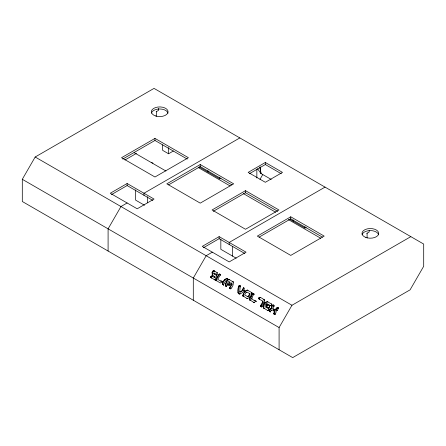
<?xml version="1.0" encoding="UTF-8"?>
<svg xmlns="http://www.w3.org/2000/svg" width="446" height="446" viewBox="0 0 446 446"><rect width="100%" height="100%" fill="white"/><g stroke="black" fill="none" stroke-linecap="round" stroke-linejoin="round"><path stroke-width="0.67" d="M221.484 281.086L221.038 281.275L217.715 279.352L220.162 274.998L220.04 274.335L219.176 274.084L215.702 280.116L220.285 282.998L222.671 281.766L221.065 280.841L220.619 281.03M255.034 300.453L254.588 300.643L251.265 298.725L253.713 294.366L253.59 293.708L252.726 293.457L249.253 299.489L253.93 302.522L254.616 302.533M261.033 306.619L262.081 306.898C259.059 306.837 262.008 303.107 262.739 302.065L262.622 301.111M264.746 300.437L264.617 300.086C263.525 299.389 258.585 295.14 258.814 298.82L263.04 301.351L263.157 302.31L261.1 305.995L261.451 306.859M214.141 279.547L215.189 279.826L214.559 279.787L210.735 277.25L210.874 276.537L211.755 276.002L214.844 277.696L215.262 276.977L212.235 275.132L212.118 272.417L213.06 270.917L213.679 270.672L217.47 272.774M211.504 278.025L211.292 276.776L212.486 276.33M220.162 274.647L220.58 274.887L219.911 274.273L219.042 274.808L216.26 279.642L216.466 280.891M222.738 284.476L223.808 285.128C220.129 283.846 224.567 278.644 227.031 278.349L227.772 278.683L227.449 278.594C225.113 278.917 221.98 282.641 223.156 284.715M228.586 284.843L229.238 285.312C227.599 284.704 229.127 282.892 229.645 282.045M229.004 285.083L229.038 284.063L230.064 282.29L228.614 281.454L227.187 283.924L227.276 284.871L226.3 286.561M247.251 298.664L242.574 295.637L244.809 291.294L247.212 290.039L251.873 292.637M247.959 290.374L247.636 290.285C245.3 290.608 242.167 294.332 243.338 296.406M246.833 298.424L247.162 298.519C249.732 298.067 251.8 295.018 251.683 292.609L251.455 292.392M268.247 307.567L269.3 307.84C264.528 307.991 266.084 302.299 269.646 306.112M267.935 305.131L266.758 305.577L266.959 306.82M269.272 311.052L270.326 308.855L271.726 308.431L272.144 308.671C270.705 308.515 269.027 310.656 270.042 311.821L270.371 311.927L269.272 311.052L270.114 311.531M274.401 314.252C275.723 313.923 276.576 311.96 275.767 310.767C277.211 310.895 278.466 309.156 278.092 307.852L276.949 307.746L276.163 308.978C274.34 308.777 272.941 310.522 274.407 312.022L274.825 312.267L274.145 313.856L274.82 314.491L273.727 313.616L274.407 312.022M259.46 299.283L259.271 298.034L260.447 297.588M240.154 294.053C236.48 293.936 239.357 288.395 239.045 286.488L239.63 285.892L240.26 285.931L239.212 285.652L238.627 286.248C236.503 292.609 238.175 296.674 244.135 291.255L244.113 288.54L243.438 287.776L242.462 289.46L242.591 290.262L243.427 290.747M228.82 285.066L229.74 284.927L231.011 282.848L231.931 283.383L232.015 284.331L229.969 287.993L230.314 288.885L229.64 288.406L229.551 287.754L231.597 284.085L231.513 283.138M214.409 271.006C212.463 270.783 211.973 274.022 212.653 275.372L212.898 275.611M232.806 281.627L233.47 282.106L228.893 279.369L227.956 279.519L225.498 283.756L225.732 286.137L226.406 286.616M229.311 279.609C226.936 279.631 225.28 284.191 226.15 286.377L226.373 286.6M271.726 308.431C270.622 307.116 272.467 303.804 274.034 305.499L273.075 304.964M272.144 308.671C271.313 307.489 272.183 305.543 273.493 305.209M243.438 287.776L244.174 288.188L243.856 288.016L242.88 289.699L243.009 290.508L240.099 292.275L239.68 292.035L240.227 286.583L239.842 285.691M271.893 304.194L267.226 301.591C264.461 302.003 262.51 305.376 263.536 307.974L268.124 310.717M267.979 301.931L267.645 301.83C264.879 302.243 262.928 305.616 263.954 308.214L264.21 308.454M261.663 306.653L264.439 302.237L263.943 299.606M274.825 312.267C273.359 310.767 274.758 309.017 276.581 309.217L277.367 307.985L278.51 308.097L278.092 307.852M267.706 310.472L268.888 310.026L268.698 308.777M269.39 311.353L270.276 311.62L271.319 310.238C273.348 310.762 274.162 308.671 273.075 307.194L273.749 305.9L273.387 305.053M22.3 179.303L35.173 157.009L154.032 88.386L423.7 244.073L423.7 266.268L410.091 289.839L292.699 357.614L22.3 201.503L22.3 179.303L279.09 327.565L279.09 349.759M259.979 179.376L262.761 174.553M214.13 273.103L214.191 274.1M214.426 277.457L214.844 276.732M223.39 284.888L225.771 280.763L226.696 280.322L227.655 278.655L227.354 278.443M246.014 292.409L244.592 294.867L247.915 296.791L248.784 296.389L250.206 293.931L246.878 292.007L246.014 292.409L246.432 292.654M247.497 296.545L248.366 296.15L249.788 293.685M251.683 298.965L252.347 297.822M270.917 305.9L266.898 303.581L266.028 303.966L264.996 305.75L265.097 306.697L269.116 309.017M279.09 327.565L291.968 305.265L410.827 236.642M249.983 297.504L249.353 297.532M253.512 302.276L254.198 302.293L256.221 301.139L254.616 300.214L254.17 300.403M216.076 274.223L217.258 273.777L217.051 272.534M229.896 288.646C232.277 288.623 233.938 284.052 233.052 281.866M253.59 293.708L254.008 293.947L253.462 293.641L252.592 294.182L249.81 299.015L250.016 300.258M270.499 305.655L271.675 305.198L271.475 303.949M222.615 282.446L222.877 282.279L222.459 282.034M239.68 292.035L242.591 290.262M214.771 279.581L216.717 276.687L216.511 275.438M268.882 307.601L269.562 306.759L269.228 305.872M156.156 111.756L158.525 110.391L158.525 108.339M154.974 138.399L121.546 157.7L154.974 177.001L188.402 157.7L154.974 138.399L154.974 140.451L122.739 159.06M124.975 159.986L136.415 153.385M162.667 144.889L162.667 150.358L168.582 153.775L173.371 151.004M127.127 183.512L110.268 193.246L137.19 208.789L154.048 199.055L127.127 183.512L127.127 185.564L152.867 200.421M111.472 194.601L127.127 185.564M127.127 202.986L120.966 206.543L108.094 228.837L108.094 251.031M239.831 137.92L143.991 193.246L143.991 195.298M200.237 164.535L166.81 183.836L200.237 203.136L233.671 183.836L200.237 164.535L200.237 166.581L231.875 184.85M168.599 184.85L200.237 166.581M199.072 166.915L219.783 178.868L220.948 178.199M265.325 162.483L248.166 172.39L265.325 182.297L282.485 172.39L265.325 162.483L265.325 164.535L249.347 173.756M245.501 190.665L212.073 209.966L245.501 229.266L278.934 209.966L245.501 190.665L245.501 192.717L213.266 211.326M219.137 236.631L202.272 246.37L229.194 261.913L246.058 252.174L219.137 236.631L219.137 238.682L244.854 253.529M203.476 247.725L219.137 238.682M212.329 252.174L206.169 255.731L193.296 278.031L193.296 300.225M325.034 187.108L229.194 242.44L229.194 244.492M290.764 216.801L257.336 236.101L290.764 255.402L324.197 236.101L290.764 216.801L290.764 218.847L259.126 237.116M289.605 219.181L304.986 228.062L306.151 227.388M366.796 233.37L369.165 231.998L369.165 230.632M214.827 271.246L213.679 270.672M265.325 164.535L281.298 173.756M271.207 179.431L260.988 173.527L257.598 168.778M154.974 140.451L187.209 159.06M245.501 192.717L277.741 211.326M290.764 218.847L322.408 237.116M198.286 167.557L230.091 185.921M243.293 193.542L275.695 212.246M288.294 219.521L320.696 238.231M134.123 152.655L165.923 171.013M144.504 205.249L135.629 200.126L135.629 189.879M236.213 258.201L220.831 249.32L220.831 239.073M35.173 157.009L291.968 305.265M219.806 274.117L220.224 274.362M227.031 278.349L227.867 278.834M253.356 293.49L253.774 293.73M277.574 307.545L278.282 307.879M219.493 274.028L219.911 274.273M220.04 274.335L220.458 274.58M228.581 279.28L229.004 279.519M239.541 285.596L240.377 286.081M247.212 290.039L247.636 290.285M253.044 293.401L253.462 293.641M259.717 297.253L260.135 297.493M264.199 299.846L264.617 300.086M267.226 301.591L267.645 301.83M273.749 305.543L274.167 305.789M277.256 307.573L277.674 307.812M213.361 270.728L214.197 271.213M219.176 274.084L219.594 274.329M228.263 279.335L228.681 279.575M239.212 285.652L240.048 286.131M240.204 286.237L240.623 286.477L240.505 286.17M251.8 292.922L252.219 293.167L252.101 292.849M252.726 293.457L253.562 293.936M253.713 294.014L254.131 294.26M259.399 297.309L259.817 297.549M272.757 305.019L273.175 305.265M278.209 308.169L278.627 308.409M213.06 270.917L213.478 271.157M218.869 274.273L219.287 274.513M220.162 274.998L220.58 275.238M227.956 279.519L228.38 279.759M240.227 286.583L240.645 286.823M251.795 293.284L252.213 293.524M252.419 293.641L252.837 293.881M253.713 294.366L254.131 294.611M259.093 297.493L259.511 297.738M272.45 305.209L272.868 305.449M273.749 305.9L274.173 306.14M276.949 307.746L277.367 307.985M278.204 308.532L278.622 308.771M238.894 285.864L239.312 286.103M258.847 297.794L259.271 298.034M273.588 306.302L274.011 306.541M276.682 308.086L277.1 308.325M238.627 286.248L239.045 286.488M217.007 274.078L217.425 274.318L216.706 274.262M258.73 298.112L259.148 298.357M271.458 305.46L271.876 305.7M258.713 298.486L259.132 298.725M216.382 274.312L216.801 274.552L213.69 272.907L213.773 273.861L216.929 275.678M258.814 298.82L259.232 299.06M224.834 279.335L225.252 279.581M242.462 289.46L242.88 289.699M276.163 308.978L276.581 309.217M244.252 290.664L244.67 290.909M245.021 291.026L245.439 291.271M264.439 302.237L264.857 302.477M265.03 302.578L265.448 302.817M211.989 272.735L212.407 272.98M231.597 284.085L232.015 284.331M262.739 302.065L263.157 302.31M266.028 303.966L266.446 304.211M271.385 307.026L271.804 307.272M277.156 310.36L277.574 310.6M216.745 275.661L217.163 275.901M267.21 304.796L267.628 305.036M271.358 307.366L271.776 307.606M266.886 304.852L267.305 305.092M266.585 305.036L267.003 305.281M274.234 309.563L275.07 310.048M266.34 305.337L266.758 305.577M275.767 310.767L276.185 311.007M273.95 309.847L274.368 310.093M229.997 284.615L230.415 284.86M266.201 305.7L266.619 305.939M273.169 309.853L273.588 310.093M273.816 310.226L274.234 310.466M228.48 284.186L228.898 284.431M266.195 306.051L267.031 306.536M270.605 308.665L271.023 308.905M212.235 275.132L212.653 275.372M228.475 284.537L228.893 284.777M266.307 306.357L266.725 306.597M268.553 307.656L268.971 307.896M248.366 296.15L249.202 296.629M270.326 308.855L270.744 309.1M225.498 283.756L225.916 283.996M256.01 301.407L256.428 301.647M263.296 305.588L263.714 305.828M271.319 310.238L271.737 310.483M227.276 284.871L227.694 285.117L227.605 284.163M211.755 276.002L212.173 276.241M268.921 309L269.339 309.24M211.426 276.052L212.268 276.537M211.12 276.236L211.538 276.481M210.874 276.537L211.292 276.776M268.888 310.026L269.306 310.265M273.894 312.914L274.312 313.159M237.913 292.448L238.331 292.693M210.741 276.899L211.159 277.139M215.708 279.765L216.126 280.01M222.398 283.595L222.816 283.834M229.551 287.754L229.969 287.993M230.827 288.495L231.245 288.74M242.579 295.285L242.998 295.525M249.258 299.138L250.095 299.623M261.964 306.474L262.382 306.714M268.637 310.327L269.055 310.572M269.284 310.7L269.702 310.94M273.755 313.259L274.173 313.505M275.026 314.017L275.444 314.257M260.681 305.75L261.1 305.995M222.392 283.946L223.574 284.961M238.053 292.95L239.167 293.858L238.331 293.373M210.735 277.25L211.153 277.496M215.702 280.116L216.539 280.601M229.534 288.099L229.952 288.339M242.574 295.637L243.41 296.116M249.253 299.489L250.089 299.968M260.681 306.09L261.518 306.575M268.341 310.511L268.76 310.75M270.276 311.62L270.694 311.865M273.727 313.616L274.563 314.095M274.725 314.196L275.143 314.441M239.273 293.864L239.692 294.109M210.852 277.563L211.688 278.042M214.448 279.636L214.866 279.876M215.814 280.423L216.232 280.662M222.504 284.253L223.34 284.732M225.732 286.137L226.15 286.377M229.64 288.406L230.476 288.891M242.691 295.938L243.756 296.646M249.364 299.796L249.782 300.035M253.835 302.371L254.253 302.611M260.798 306.396L261.757 306.948M263.536 307.974L264.378 308.459M273.838 313.928L274.257 314.174M238.749 293.719L239.167 293.959M269.624 311.581L270.042 311.821M274.095 314.162L274.513 314.402M259.89 167.467L260.988 173.527L260.09 166.798M367.091 233.197L367.091 237.98M304.986 226.696L304.986 228.062M293.15 219.861L293.15 221.227M256.846 169.09L256.846 177.971M232.667 246.588L232.667 256.149M219.783 177.502L219.783 178.868M207.947 170.673L207.947 172.039M168.582 147.626L168.582 153.775M156.451 111.584L156.451 116.367M147.464 196.708L147.464 202.858M362.052 234.786A8.368 4.834 0 0 1 370.347 230.588A8.368 4.834 0 0 1 378.643 234.786M151.411 113.172A8.368 4.834 0 0 1 159.707 108.975A8.368 4.834 0 0 1 168.003 113.172M152.984 163.147A4.181 2.414 0 0 1 152.526 162.974M152.114 162.762A4.181 2.414 0 0 1 151.757 162.528M365.252 237.2A8.368 4.834 0 0 0 378.643 233.999A8.368 4.834 0 0 0 367.147 228.904A8.368 4.834 0 0 0 365.252 237.2M155.526 115.938A8.368 4.834 0 0 0 168.075 111.756A8.368 4.834 0 0 0 155.526 107.57A8.368 4.834 0 0 0 155.526 115.938"/></g></svg>
